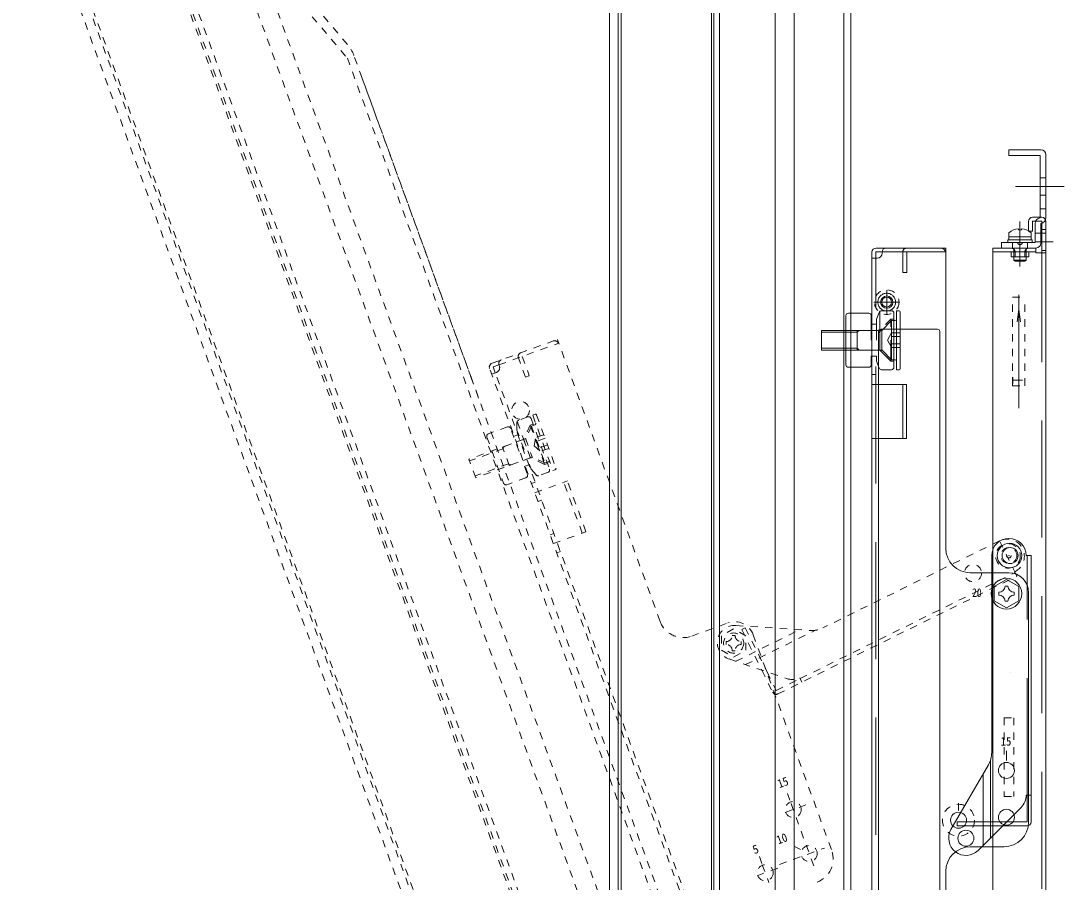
# Model space of a CAD drawing. Units: millimetres, scale not verified. Extents: x -63 to 62, y -56 to 57.
# Drawn here: x 25.31 to 39.46, y 14.28 to 25.96 of the extents above; entities that cross this region are included whole.
import ezdxf
from ezdxf.enums import TextEntityAlignment as Align

# ---------------------------------------------------------------- set-up
doc = ezdxf.new("R2010")
doc.units = ezdxf.units.MM
doc.header["$LTSCALE"] = 0.125
doc.header["$PDMODE"] = 32
doc.header["$PDSIZE"] = 0.0625
for name, pattern in [('USER1', [0.8, 0.45, -0.05, 0.1, -0.05, 0.1, -0.05]), ('USER2', [50.8, 31.75, -6.35, 6.35, -6.35]), ('USER3', [19.05, 12.7, -6.35]), ('USER4', [6.36, 0.01, -6.35]), ('USER5', [1.4, 0.7, -0.7])]:
    doc.linetypes.add(name, pattern=pattern)
doc.layers.add('0-5_GAIKEI', color=1, linetype='USER5', lineweight=18)
doc.layers.add('0-7_S1', color=1, linetype='USER5', lineweight=18)
doc.styles.add('ＭＳ ゴシック', font='')
doc.styles.get('ＭＳ ゴシック').set_extended_font_data('MS Gothic')

msp = doc.modelspace()

# ---------------------------------------------------------------- linework, layer by layer
at = {"layer": '0-5_GAIKEI', "linetype": 'Continuous'}
for p, q in [((33.4539, 31.8394), (33.4539, 1.4206)), ((34.6776, 31.9167), (34.6776, 1.3433)), ((34.7855, 2.3894), (34.7855, 30.6934)), ((35.7981, 2.4554), (35.7981, 29.2556)), ((36.5676, 22.7979), (36.5676, 26.3905)), ((36.5676, 22.7979), (36.5676, 26.149)), ((36.5676, 22.7979), (36.5676, 25.7955)), ((36.5676, 22.7979), (36.5676, 25.7955)), ((36.5676, 22.7979), (36.5676, 25.7955)), ((38.7109, 24.1367), (38.7109, 24.2133)), ((38.7109, 24.2133), (39.1443, 24.2133)), ((38.7109, 24.1367), (39.1343, 24.1367)), ((39.1343, 24.1367), (39.1343, 23.29)), ((39.2109, 23.2894), (39.2109, 24.1467)), ((38.9776, 23.2433), (38.9776, 23.11)), ((39.1576, 23.2967), (39.0309, 23.2967)), ((39.0309, 23.2433), (39.0309, 23.11)), ((39.1576, 23.2433), (39.0309, 23.2433)), ((39.0676, 23.214), (39.0676, 22.9567)), ((39.1443, 22.9467), (39.1443, 23.2133)), ((39.1576, 23.2433), (39.1576, 22.8133)), ((39.2109, 6.6167), (39.2109, 23.2433)), ((38.7109, 23.0333), (38.7109, 23.0883)), ((38.8409, 23.1425), (38.8409, 23.1291)), ((38.9776, 23.11), (39.0309, 23.11)), ((39.0109, 23.0333), (39.0109, 23.0883)), ((38.6109, 22.9567), (39.0676, 22.9567)), ((38.6109, 22.88), (38.6109, 22.9567)), ((38.6943, 22.99), (39.0276, 22.99)), ((38.6943, 22.99), (38.6943, 22.9567)), ((38.6943, 22.9567), (39.0276, 22.9567)), ((38.7076, 23.0333), (39.0143, 23.0333)), ((38.7076, 23.0333), (38.7076, 22.99)), ((39.0143, 22.99), (39.0143, 23.0333)), ((39.0276, 22.9567), (39.0276, 22.99)), ((36.5676, 22.7979), (36.5676, 22.4443)), ((36.8543, 7.7), (36.8543, 22.8245)), ((36.9076, 22.8267), (36.9909, 22.8267)), ((36.9076, 22.7433), (36.9076, 22.8267)), ((36.9098, 22.88), (37.8543, 22.88)), ((36.9909, 22.8267), (36.9909, 22.81)), ((37.8543, 18.8096), (37.8543, 22.88)), ((38.4943, 6.98), (38.4943, 22.88)), ((38.4943, 22.88), (39.0776, 22.88)), ((38.4943, 22.8267), (39.0776, 22.8267)), ((38.6109, 22.88), (39.0776, 22.88)), ((38.7409, 22.76), (38.7409, 22.8267)), ((38.7409, 22.8267), (38.7409, 22.76)), ((38.7776, 22.8654), (38.7776, 22.76)), ((38.9443, 22.8654), (38.9443, 22.76)), ((38.9809, 22.8267), (38.9809, 22.76)), ((39.0776, 22.8133), (39.0776, 22.88)), ((39.0776, 22.8133), (39.2109, 22.8133)), ((36.8543, 22.7433), (36.9242, 22.7433)), ((38.9809, 22.76), (38.7409, 22.76)), ((38.7776, 22.7178), (38.7776, 22.76)), ((38.7954, 22.7), (38.9265, 22.7)), ((38.9265, 22.7), (38.9443, 22.7178)), ((38.9443, 22.7178), (38.9443, 22.76)), ((36.5009, 21.9633), (36.5009, 21.2967)), ((36.8109, 21.9967), (36.5343, 21.9967)), ((36.8443, 21.63), (36.8443, 21.9633)), ((36.9177, 21.9137), (36.9521, 22.0081)), ((36.9601, 22.0205), (36.9601, 21.63)), ((37.1176, 22.03), (36.9834, 22.03)), ((37.1509, 21.9967), (37.1509, 21.2633)), ((37.2208, 22.03), (37.1875, 22.03)), ((37.1875, 22.03), (37.1875, 21.23)), ((37.2375, 22.0133), (37.2375, 21.2467)), ((38.8443, 22.0467), (38.8225, 21.8814)), ((38.8443, 22.0467), (38.866, 21.8814)), ((38.8443, 21.18), (38.8443, 22.0467)), ((36.9176, 21.8467), (36.8443, 21.8467)), ((36.9176, 21.63), (36.9176, 21.9133)), ((37.1209, 21.8967), (36.9915, 21.7672)), ((37.1209, 21.8967), (37.1209, 21.3633)), ((37.1708, 21.8967), (37.1209, 21.8967)), ((36.1708, 21.4967), (36.1708, 21.7633)), ((36.982, 21.7633), (36.1708, 21.7633)), ((36.6542, 21.7383), (36.1708, 21.7383)), ((36.6542, 21.7383), (36.6792, 21.7633)), ((36.6542, 21.4967), (36.6542, 21.7633)), ((36.9409, 21.7303), (36.9907, 21.78)), ((36.9409, 21.7467), (36.9409, 7.98)), ((37.7409, 21.78), (36.9743, 21.78)), ((36.9875, 21.7645), (36.9875, 21.4955)), ((37.7743, 7.98), (37.7743, 21.7467)), ((36.6542, 21.5217), (36.1708, 21.5217)), ((36.6542, 21.5217), (36.6792, 21.4967)), ((37.1093, 21.3467), (37.1093, 21.63)), ((36.982, 21.4967), (36.1708, 21.4967)), ((36.9593, 21.4967), (36.5009, 21.4967)), ((36.8443, 21.4133), (36.8443, 21.2967)), ((36.9176, 21.4133), (36.8443, 21.4133)), ((36.9176, 21.4133), (36.9176, 21.3467)), ((37.1209, 21.3633), (36.9915, 21.4928)), ((37.1708, 21.3633), (37.1209, 21.3633)), ((36.8109, 21.2633), (36.5343, 21.2633)), ((36.9177, 21.3463), (36.9521, 21.2519)), ((37.1176, 21.23), (36.9834, 21.23)), ((37.1509, 21.3467), (37.1093, 21.3467)), ((37.2208, 21.23), (37.1875, 21.23)), ((38.4776, 18.7096), (38.4776, 16.0384)), ((38.9443, 18.7096), (39.0109, 18.7096)), ((39.0109, 15.0962), (39.0109, 18.7096)), ((38.1876, 18.4762), (38.7109, 18.4762)), ((38.6776, 18.3854), (38.5109, 18.2891)), ((38.5109, 18.2891), (38.5109, 18.0967)), ((38.6579, 18.2962), (38.6973, 18.2962)), ((38.8443, 18.2891), (38.6776, 18.3854)), ((38.8443, 18.0967), (38.8443, 18.2891)), ((38.5743, 18.2126), (38.5743, 18.1732)), ((38.7809, 18.2126), (38.7809, 18.1732)), ((38.9776, 18.2096), (38.9776, 15.0929)), ((38.5109, 18.0967), (38.6776, 18.0005)), ((38.6579, 18.0896), (38.6973, 18.0896)), ((38.6776, 18.0005), (38.8443, 18.0967)), ((38.7275, 17.1268), (38.7279, 17.1268)), ((38.6776, 15.9284), (38.6776, 16.0617)), ((37.9255, 14.9929), (38.4329, 15.8718)), ((38.4609, 14.8796), (38.4609, 15.9344)), ((38.3609, 14.7796), (38.3609, 15.7471)), ((38.9443, 15.4596), (39.0109, 15.4596)), ((38.9576, 15.0962), (38.9576, 15.4596)), ((38.0276, 15.2529), (38.0276, 15.3529)), ((38.2926, 14.7112), (38.8759, 15.2946)), ((38.6242, 15.0429), (38.9576, 15.0429)), ((38.6776, 15.0962), (38.9576, 15.0962)), ((38.1876, 14.7596), (38.6443, 14.7596)), ((37.8543, 14.4262), (37.8543, 10.0311))]:
    msp.add_line(p, q, dxfattribs=at)
at = {"layer": '0-5_GAIKEI', "color": 7, "linetype": 'Continuous'}
for p, q in [((34.7109, 31.9167), (34.7109, 1.3433)), ((33.2943, 1.6077), (33.2943, 31.6523)), ((36.5676, 5.7149), (36.5676, 27.4402))]:
    msp.add_line(p, q, dxfattribs=at)
at = {"layer": '0-5_GAIKEI', "linetype": 'USER3'}
for p, q in [((39.1343, 23.83), (39.2109, 23.83)), ((39.1343, 23.5967), (39.2109, 23.5967)), ((39.1343, 23.4133), (39.2109, 23.4133)), ((39.0676, 23.08), (39.1443, 23.08)), ((39.0676, 23.08), (39.1443, 23.08)), ((39.1576, 23.13), (39.2109, 23.13)), ((39.2109, 23.08), (39.1576, 23.08)), ((38.7609, 22.9567), (38.7609, 22.88)), ((38.9609, 22.9567), (38.9609, 22.88)), ((36.9909, 22.8267), (37.8543, 22.8267)), ((37.2709, 22.5467), (37.2709, 22.8245)), ((37.3265, 22.8245), (37.3265, 22.5467)), ((38.7943, 22.8267), (38.7943, 22.76)), ((38.9276, 22.8267), (38.9276, 22.76)), ((39.2109, 22.8467), (39.1576, 22.8467)), ((39.1576, 7.0467), (39.1576, 22.8133)), ((36.9076, 7.78), (36.9076, 22.7433)), ((37.2709, 22.5467), (37.3265, 22.5467)), ((37.0642, 21.63), (37.1209, 21.7282)), ((37.2375, 21.7282), (37.1209, 21.7282)), ((37.2375, 21.6791), (37.1209, 21.6791)), ((37.0642, 21.63), (37.1209, 21.5319)), ((37.2375, 21.5809), (37.1209, 21.5809)), ((37.2375, 21.5319), (37.1209, 21.5319)), ((36.8543, 21.4133), (36.9076, 21.4133)), ((36.8543, 21.1633), (36.9076, 21.1633)), ((36.8543, 21.03), (37.3243, 21.03)), ((37.2709, 20.2967), (37.2709, 21.03)), ((37.3243, 20.2967), (37.3243, 21.03)), ((36.8543, 20.2967), (37.3243, 20.2967)), ((38.9576, 15.4596), (38.9576, 18.7096)), ((38.0109, 15.0962), (38.6776, 15.0962)), ((38.0109, 15.0429), (38.6242, 15.0429))]:
    msp.add_line(p, q, dxfattribs=at)
at = {"layer": '0-5_GAIKEI', "linetype": 'USER2'}
for p, q in [((38.799, 23.7133), (39.4596, 23.7133)), ((38.8609, 22.6282), (38.8609, 23.2391)), ((38.8609, 23.0567), (38.8609, 22.78)), ((38.8609, 22.98), (38.8609, 22.66)), ((39.3109, 22.9633), (39.0609, 22.9633)), ((37.0543, 21.9835), (37.0543, 22.311)), ((38.8443, 20.7074), (38.8443, 22.2455)), ((36.8781, 22.1467), (37.2333, 22.1467))]:
    msp.add_line(p, q, dxfattribs=at)
at = {"layer": '0-5_GAIKEI', "linetype": 'USER1'}
for p, q in [((38.7609, 22.2133), (38.9276, 22.2133)), ((38.7609, 21.0133), (38.7609, 22.2133)), ((38.9276, 21.0133), (38.9276, 22.2133)), ((38.7609, 21.0133), (38.9276, 21.0133)), ((38.6443, 16.5096), (38.7776, 16.5096)), ((38.6443, 16.5096), (38.6443, 15.4429)), ((38.7776, 16.5096), (38.7776, 15.4429)), ((38.6443, 15.4429), (38.7776, 15.4429))]:
    msp.add_line(p, q, dxfattribs=at)
at = {"layer": '0-5_GAIKEI', "linetype": 'USER4'}
for p, q in [((37.1509, 21.9133), (37.1093, 21.9133)), ((37.1093, 21.9133), (37.1093, 21.63)), ((36.9581, 21.7633), (36.5009, 21.7633)), ((38.0109, 15.0429), (38.0109, 15.0962))]:
    msp.add_line(p, q, dxfattribs=at)
at = {"layer": '0-5_GAIKEI', "linetype": 'Continuous'}
for points in [[(33.4139, 1.4206), (33.4139, 31.8394), (33.2992, 31.6523)], [(35.2261, 30.1007), (35.5398, 29.2556), (35.5398, 2.4554)], [(35.7981, 29.2556), (36.4721, 27.4402), (36.4721, 5.6542)], [(38.8809, 23.1425), (38.8809, 23.1291), (38.8409, 23.1291)], [(38.9809, 22.8267), (38.9809, 22.76), (38.7409, 22.76)], [(38.7954, 22.7), (38.7776, 22.7178), (38.9443, 22.7178)], [(37.1093, 21.3467), (36.9593, 21.4967), (36.9593, 21.63)]]:
    msp.add_lwpolyline(points, dxfattribs=at)
at = {"layer": '0-5_GAIKEI', "linetype": 'USER4'}
msp.add_lwpolyline([(37.1093, 21.9133), (36.9593, 21.7633), (36.9593, 21.63)], dxfattribs=at)
at = {"layer": '0-5_GAIKEI', "linetype": 'USER1'}
for centre, radius in [((37.0543, 22.1467), 0.1667), ((38.0276, 15.1196), 0.2167)]:
    msp.add_circle(centre, radius, dxfattribs=at)
at = {"layer": '0-5_GAIKEI', "linetype": 'USER3'}
msp.add_circle((37.0543, 22.1467), 0.12, dxfattribs=at)
at = {"layer": '0-5_GAIKEI', "linetype": 'Continuous'}
for centre, radius in [((37.0543, 22.1467), 0.0833), ((37.0543, 22.1467), 0.0667), ((38.7193, 18.7096), 0.1667), ((38.7276, 18.7096), 0.1083), ((38.6776, 18.1929), 0.2083), ((38.6776, 15.795), 0.1083), ((38.0276, 15.1196), 0.1083), ((38.6776, 15.1596), 0.1083), ((38.1276, 14.8762), 0.1083)]:
    msp.add_circle(centre, radius, dxfattribs=at)
for centre, radius, start, end in [((39.1443, 24.1467), 0.0667, 0, 90), ((39.0309, 23.2433), 0.0533, 90, 180), ((39.1443, 23.214), 0.0767, 97.49472, 180), ((39.1343, 23.2894), 0.0767, 277.49472, 0), ((39.1576, 23.2433), 0.0533, 0, 90), ((38.8609, 22.9113), 0.2321, 94.94446, 130.27261), ((38.8609, 22.9113), 0.2321, 49.72739, 85.05554), ((39.0776, 22.9467), 0.0667, 270, 0), ((36.9098, 22.8245), 0.0556, 90, 180), ((36.9242, 22.81), 0.0667, 270, 0), ((37.0442, 22.8267), 0.0533, 90, 180), ((37.7876, 22.8133), 0.0667, 0, 90), ((36.5343, 21.9633), 0.0333, 90, 180), ((36.8109, 21.9633), 0.0333, 0, 90), ((36.9834, 21.9967), 0.0333, 90, 160), ((37.1176, 21.9967), 0.0333, 0, 90), ((37.2208, 22.0133), 0.0167, 0, 90), ((37.1708, 21.9133), 0.0167, 270, 0), ((36.9743, 21.7467), 0.0333, 90, 180), ((36.982, 21.7767), 0.0133, 270, 315), ((37.7409, 21.7467), 0.0333, 0, 90), ((36.982, 21.4833), 0.0133, 45, 90), ((37.1708, 21.3467), 0.0167, 0, 90), ((36.5343, 21.2967), 0.0333, 180, 270), ((36.8109, 21.2967), 0.0333, 270, 0), ((36.9834, 21.2633), 0.0333, 200, 270), ((37.1176, 21.2633), 0.0333, 270, 0), ((37.2208, 21.2467), 0.0167, 270, 0), ((38.7109, 18.7096), 0.2333, 0, 180), ((38.1876, 18.8096), 0.3333, 180, 270), ((38.7109, 18.2096), 0.2667, 0, 90), ((38.5743, 18.2962), 0.0837, 270, 0), ((38.7809, 18.2962), 0.0837, 180, 270), ((38.5743, 18.0896), 0.0837, 0, 90), ((38.7809, 18.0896), 0.0837, 90, 180), ((38.1443, 16.0384), 0.3333, 330, 0), ((38.7109, 15.4596), 0.2333, 315, 0), ((38.6443, 15.0929), 0.3333, 270, 0), ((38.9576, 15.0962), 0.0533, 270, 0), ((38.1276, 14.8762), 0.2333, 150, 315), ((38.1876, 14.4262), 0.3333, 90, 180)]:
    msp.add_arc(centre, radius, start, end, dxfattribs=at)
at = {"layer": '0-5_GAIKEI', "linetype": 'USER3'}
for centre, radius, start, end in [((37.3265, 22.8245), 0.0556, 90, 180), ((38.7409, 22.8267), 0.0533, 0, 90), ((38.9809, 22.8267), 0.0533, 90, 180)]:
    msp.add_arc(centre, radius, start, end, dxfattribs=at)
at = {"layer": '0-5_GAIKEI'}
msp.add_point((38.8609, 22.9567), dxfattribs=at)
at = {"layer": '0-7_S1'}
for p, q in [((26.5235, 29.0495), (36.9802, 0.3199)), ((26.5549, 29.0609), (37.0116, 0.3313)), ((25.4, 28.5583), (35.8039, -0.026)), ((35.5899, 0.0952), (25.3141, 28.3279)), ((36.7239, 1.3399), (27.0434, 27.9369)), ((29.7417, 25.6422), (28.4875, 27.1176)), ((37.6528, 1.7482), (28.4866, 26.9321)), ((37.2611, 5.0743), (29.8306, 25.4894)), ((29.9432, 25.1799), (30.1872, 24.5096)), ((30.1896, 24.503), (30.1872, 24.5096)), ((31.4184, 21.127), (30.1896, 24.503)), ((31.4184, 21.127), (30.2722, 24.2761)), ((31.4184, 21.127), (30.3931, 23.9439)), ((31.4184, 21.127), (30.3931, 23.9439)), ((31.4184, 21.127), (30.3931, 23.9439)), ((31.7025, 21.3178), (32.59, 21.6408)), ((33.9821, 17.8159), (32.59, 21.6408)), ((32.1558, 21.1281), (32.0608, 21.3891)), ((32.113, 21.4081), (32.208, 21.1471)), ((36.8421, 7.0343), (31.6692, 21.2467)), ((31.7471, 21.1886), (31.7186, 21.2669)), ((31.7969, 21.2954), (31.8026, 21.2798)), ((31.4184, 21.127), (31.5393, 20.7948)), ((31.697, 21.1704), (31.7627, 21.1943)), ((36.8649, 7.1277), (31.7471, 21.1886)), ((32.1558, 21.1281), (32.208, 21.1471)), ((32.0404, 20.4125), (32.0404, 20.5129)), ((32.0437, 20.5273), (32.1772, 20.1604)), ((32.1884, 20.5902), (32.0623, 20.5443)), ((32.2312, 20.5702), (32.482, 19.8811)), ((32.2854, 20.6255), (32.2541, 20.6141)), ((32.2541, 20.6141), (32.5277, 19.8623)), ((32.3068, 20.6155), (32.569, 19.8951)), ((31.9117, 20.4539), (31.6517, 20.3593)), ((32.0684, 20.1208), (31.9544, 20.434)), ((32.1373, 20.1459), (32.0404, 20.4121)), ((32.2371, 20.466), (32.1598, 20.3001)), ((32.2597, 20.4919), (32.2205, 20.4777)), ((32.2205, 20.4777), (32.3174, 20.2114)), ((32.284, 20.4831), (32.2371, 20.466)), ((32.2371, 20.466), (32.4195, 19.9648)), ((32.1522, 20.2932), (31.39, 20.0157)), ((31.6318, 20.3166), (31.8598, 19.6901)), ((32.1297, 20.285), (31.7002, 20.1287)), ((32.0632, 20.3495), (31.9943, 20.3244)), ((32.157, 20.2962), (32.249, 20.0434)), ((32.2751, 20.196), (32.2948, 20.3076)), ((32.4043, 20.3475), (32.2948, 20.3076)), ((32.4211, 20.3014), (32.3115, 20.2615)), ((31.8528, 20.1576), (31.3985, 19.9923)), ((31.9354, 19.9305), (31.8442, 20.1811)), ((31.8528, 20.1576), (31.8677, 20.1896)), ((32.2751, 20.196), (32.3619, 20.1232)), ((32.4143, 19.9452), (32.3174, 20.2114)), ((32.4547, 20.2092), (32.3451, 20.1693)), ((32.4715, 20.163), (32.3619, 20.1232)), ((31.4812, 19.7652), (31.39, 20.0157)), ((31.9269, 19.954), (31.4726, 19.7887)), ((32.2434, 20.0426), (31.4812, 19.7652)), ((32.2221, 20.0348), (31.7914, 19.8781)), ((31.9269, 19.954), (31.9589, 19.939)), ((32.4195, 19.9648), (32.2536, 20.0422)), ((32.4535, 19.9594), (32.4143, 19.9452)), ((32.4665, 19.9819), (32.4195, 19.9648)), ((32.2114, 19.9423), (32.1425, 19.9172)), ((32.1425, 19.9172), (32.1824, 19.8076)), ((32.1519, 19.9206), (32.202, 19.9388)), ((32.2114, 19.9423), (32.2342, 19.8796)), ((32.2345, 19.8793), (32.299, 19.8024)), ((32.4621, 19.8384), (32.3359, 19.7925)), ((32.559, 19.8737), (32.5277, 19.8623)), ((32.1625, 19.7648), (31.9025, 19.6702)), ((32.2374, 19.6857), (32.2875, 19.7039)), ((32.283, 19.5604), (32.7247, 19.7211)), ((32.9254, 19.0138), (32.6745, 19.7029)), ((32.9755, 19.032), (32.7247, 19.7211)), ((32.3258, 19.4429), (32.3759, 19.4612)), ((32.4911, 18.9887), (32.5412, 19.007)), ((32.5338, 18.8713), (32.9755, 19.032)), ((38.5837, 18.9094), (36.1882, 17.7278)), ((38.5837, 18.9094), (38.7902, 18.4909)), ((32.5794, 18.746), (32.6295, 18.7642)), ((35.5791, 16.8326), (38.8197, 18.4311)), ((35.8814, 17.0412), (38.7961, 18.479)), ((38.7902, 18.4909), (38.8197, 18.4311)), ((34.4094, 17.6167), (34.9011, 17.7957)), ((34.9787, 17.7152), (34.812, 17.6189)), ((35.1454, 17.6189), (34.9787, 17.7152)), ((35.0063, 17.7603), (36.019, 17.6941)), ((35.0076, 17.2755), (35.8753, 17.7035)), ((35.0889, 17.7059), (35.1368, 17.7295)), ((35.0889, 17.7059), (35.3602, 17.1558)), ((35.1368, 17.7295), (35.4317, 17.1316)), ((35.1415, 17.2301), (36.0875, 17.6967)), ((34.812, 17.6189), (34.812, 17.4265)), ((34.8754, 17.5424), (34.8754, 17.503)), ((34.959, 17.626), (34.9984, 17.626)), ((35.082, 17.5424), (35.082, 17.503)), ((35.1454, 17.4265), (35.1454, 17.6189)), ((35.2429, 17.6363), (36.3089, 14.7076)), ((34.812, 17.4265), (34.9787, 17.3303)), ((34.959, 17.4194), (34.9984, 17.4194)), ((34.9787, 17.3303), (35.1454, 17.4265)), ((34.9161, 17.3066), (35.6973, 17.0415)), ((35.3602, 17.1558), (35.5077, 16.8569)), ((35.4317, 17.1316), (35.5555, 16.8805)), ((35.5555, 16.8805), (35.8814, 17.0412)), ((35.8755, 17.0532), (35.905, 16.9934)), ((35.7412, 15.39), (35.6956, 15.5153)), ((35.6772, 15.2248), (35.9898, 15.3386)), ((35.7569, 15.3471), (36.0666, 14.496)), ((35.5992, 14.5202), (36.2115, 14.7431)), ((35.8833, 14.724), (35.7625, 14.7803)), ((35.3615, 14.533), (35.3273, 14.627)), ((35.2961, 14.3673), (35.6129, 14.4826)), ((35.3672, 14.5173), (35.4547, 14.2768))]:
    msp.add_line(p, q, dxfattribs=at)
for points in [[(35.7663, -0.0397), (25.3624, 28.5447), (25.3187, 28.3296)], [(27.66, 27.5306), (28.2439, 26.8438), (37.4101, 1.6599)], [(28.4866, 26.9321), (29.7409, 25.4567), (37.1921, 4.9846)], [(31.7186, 21.2669), (31.7969, 21.2954), (32.6082, 21.5907)], [(32.2205, 20.4777), (32.1309, 20.2854), (32.1765, 20.1601)], [(32.4143, 19.9452), (32.2221, 20.0348), (32.1765, 20.1601)]]:
    msp.add_lwpolyline(points, dxfattribs=at)
for centre, radius in [((32.089, 20.6781), 0.12), ((38.6989, 18.7049), 0.1667), ((38.7109, 18.7096), 0.1083), ((38.2236, 18.4716), 0.1167), ((34.9787, 17.5227), 0.1367), ((35.7868, 15.2647), 0.1083), ((36.0042, 14.6676), 0.1083), ((35.4071, 14.4077), 0.1083)]:
    msp.add_circle(centre, radius, dxfattribs=at)
for centre, radius, start, end in [((29.3608, 25.3184), 0.5, 20, 40.36769), ((32.5501, 21.5554), 0.0667, 20, 110), ((31.847, 21.3137), 0.0533, 110, 200), ((32.113, 21.4081), 0.0556, 110, 200), ((31.7215, 21.2656), 0.0556, 110, 200), ((31.7399, 21.257), 0.0667, 290, 20), ((32.0737, 20.5129), 0.0333, 110, 180), ((32.1998, 20.5588), 0.0333, 20, 110), ((32.2911, 20.6098), 0.0167, 20, 110), ((31.9231, 20.4226), 0.0333, 20, 110), ((32.2783, 20.4987), 0.0167, 290, 20), ((31.6631, 20.328), 0.0333, 110, 200), ((32.1477, 20.3057), 0.0133, 290, 335), ((32.248, 20.0301), 0.0133, 65, 110), ((32.4722, 19.9662), 0.0167, 20, 110), ((32.1511, 19.7962), 0.0333, 290, 20), ((32.4507, 19.8697), 0.0333, 290, 20), ((32.5533, 19.8894), 0.0167, 290, 20), ((31.8911, 19.7015), 0.0333, 200, 290), ((32.3245, 19.8238), 0.0333, 220, 290), ((38.6869, 18.7002), 0.2333, 296.25629, 116.25629), ((34.2954, 17.9299), 0.3333, 200, 290), ((34.9911, 17.5275), 0.2333, 86.25629, 251.25629), ((34.9923, 17.5451), 0.2667, 20, 110), ((36.0407, 18.0267), 0.3333, 266.25629, 296.25629), ((34.8754, 17.626), 0.0837, 270, 0), ((35.082, 17.626), 0.0837, 180, 270), ((34.8754, 17.4194), 0.0837, 0, 90), ((35.082, 17.4194), 0.0837, 90, 180), ((35.7723, 17.2624), 0.2333, 251.25629, 296.25629), ((35.5555, 16.8805), 0.0533, 206.25629, 296.25629), ((35.9957, 14.5936), 0.3333, 290, 20)]:
    msp.add_arc(centre, radius, start, end, dxfattribs=at)
msp.add_point((38.7109, 18.7096), dxfattribs=at)

# ---------------------------------------------------------------- texts
at = {"layer": '0-5_GAIKEI', "color": 7, "style": 'ＭＳ ゴシック', "width": 0.75}
msp.add_text('Ｔ', height=0.1443, rotation=90, dxfattribs=at).set_placement((38.9427, 21.0133), align=Align.BOTTOM_LEFT)
at = {"layer": '0-5_GAIKEI', "color": 7, "style": 'ＭＳ ゴシック'}
for s, width, p in [('20', 0.8, (38.2122, 18.1129)), ('15', 0.9, (38.5999, 16.0963))]:
    msp.add_text(s, height=0.1173, dxfattribs=dict(at, width=width)).set_placement(p, align=Align.BOTTOM_LEFT)
at = {"layer": '0-7_S1', "color": 7, "style": 'ＭＳ ゴシック'}
for s, width, p in [('15', 0.9, (35.6108, 15.5212)), ('10', 0.9, (35.5967, 14.7585)), (' 5', 0.95, (35.2006, 14.5999))]:
    msp.add_text(s, height=0.1173, rotation=20, dxfattribs=dict(at, width=width)).set_placement(p, align=Align.BOTTOM_LEFT)

doc.saveas('drawing.dxf')
